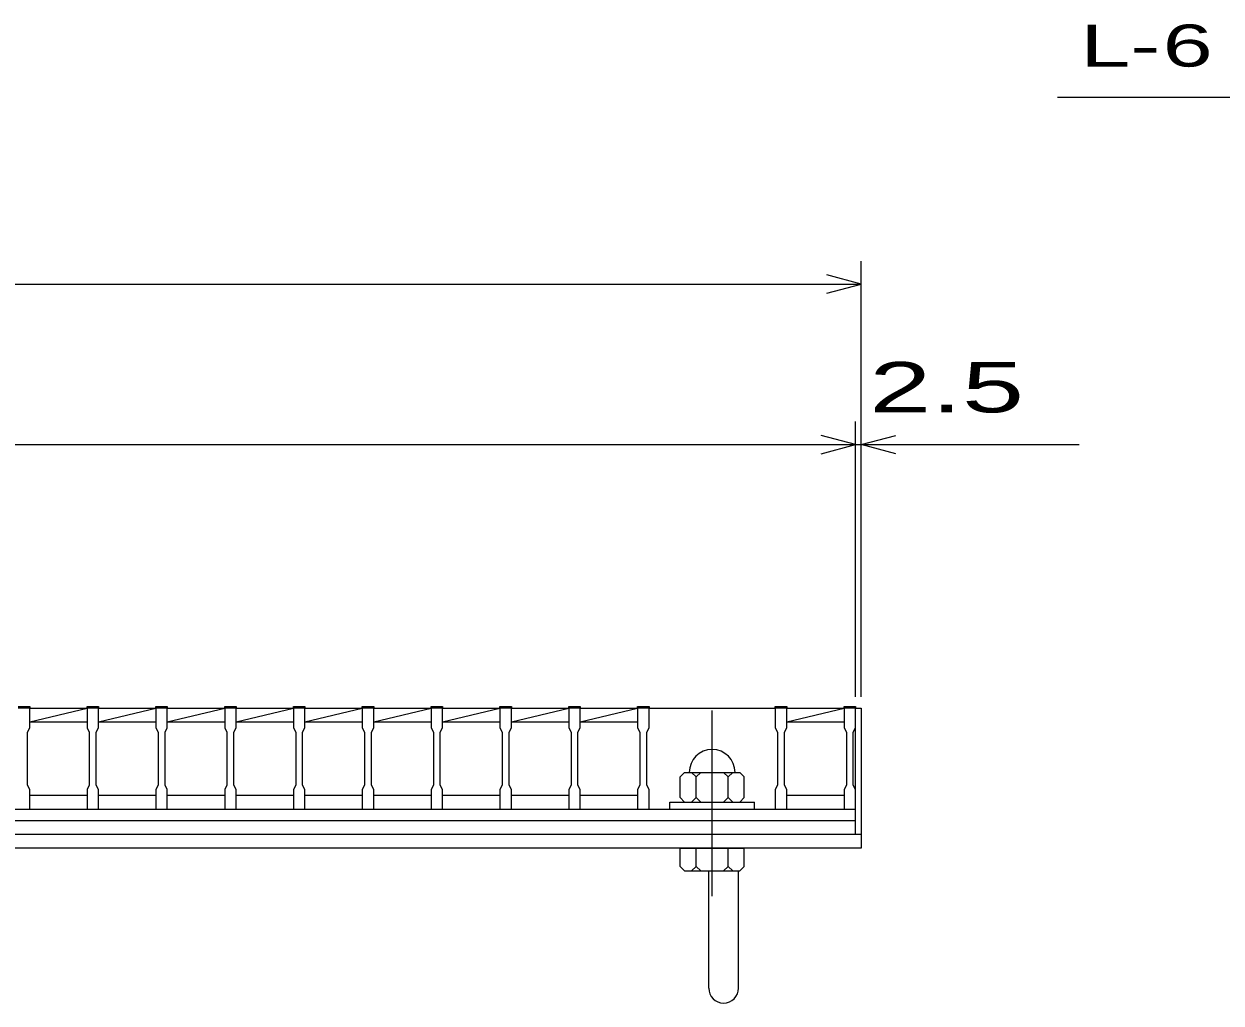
# Model space of a CAD drawing. Units: millimetres, scale not verified. Extents: x -1820 to 1731, y -1282 to 1054.
# Drawn here: x -716 to -194, y -651 to -224 of the extents above; entities that cross this region are included whole.
import ezdxf
from ezdxf.enums import TextEntityAlignment as Align

# ---------------------------------------------------------------- set-up
doc = ezdxf.new("R2010")
doc.units = ezdxf.units.MM
doc.header["$LTSCALE"] = 10
doc.linetypes.add('CHAIN', pattern=[18.5, 12, -1.5, 3.5, -1.5])
for name, color, linetype, lineweight in [('16', 3, 'Continuous', 25), ('19', 6, 'Continuous', 25), ('22', 4, 'Continuous', 25)]:
    doc.layers.add(name, color=color, linetype=linetype, lineweight=lineweight)
doc.styles.add('ベクトル', font='')
doc.styles.get('ベクトル').set_extended_font_data('ベクトル')

msp = doc.modelspace()

# ---------------------------------------------------------------- linework, layer by layer
at = {"layer": '16'}
for p, q in [((-718, -521.8), (-713, -521.8)), ((-713, -521.8), (-713, -522.5)), ((-688, -522.5), (-688, -521.8)), ((-688, -521.8), (-683, -521.8)), ((-683, -521.8), (-683, -522.5)), ((-658, -522.5), (-658, -521.8)), ((-658, -521.8), (-653, -521.8)), ((-653, -521.8), (-653, -522.5)), ((-628, -522.5), (-628, -521.8)), ((-628, -521.8), (-623, -521.8)), ((-623, -521.8), (-623, -522.5)), ((-598, -522.5), (-598, -521.8)), ((-598, -521.8), (-593, -521.8)), ((-593, -521.8), (-593, -522.5)), ((-568, -522.5), (-568, -521.8)), ((-568, -521.8), (-563, -521.8)), ((-563, -521.8), (-563, -522.5)), ((-538, -522.5), (-538, -521.8)), ((-538, -521.8), (-533, -521.8)), ((-533, -521.8), (-533, -522.5)), ((-508, -522.5), (-508, -521.8)), ((-508, -521.8), (-503, -521.8)), ((-503, -521.8), (-503, -522.5)), ((-478, -522.5), (-478, -521.8)), ((-478, -521.8), (-473, -521.8)), ((-473, -521.8), (-473, -522.5)), ((-448, -522.5), (-448, -521.8)), ((-448, -521.8), (-443, -521.8)), ((-443, -521.8), (-443, -522.5)), ((-388, -522.5), (-388, -521.8)), ((-388, -521.8), (-383, -521.8)), ((-383, -521.8), (-383, -522.5)), ((-358, -522.5), (-358, -521.8)), ((-358, -521.8), (-353, -521.8)), ((-353, -521.8), (-353, -522.5)), ((-713, -522.5), (-718, -522.5)), ((-713, -531), (-713, -522.5)), ((-713, -522.5), (-688, -522.5)), ((-713, -528.5), (-688, -522.5)), ((-688, -522.5), (-688, -531)), ((-683, -522.5), (-688, -522.5)), ((-683, -531), (-683, -522.5)), ((-683, -522.5), (-658, -522.5)), ((-683, -528.5), (-658, -522.5)), ((-658, -522.5), (-658, -531)), ((-653, -522.5), (-658, -522.5)), ((-653, -531), (-653, -522.5)), ((-653, -522.5), (-628, -522.5)), ((-653, -528.5), (-628, -522.5)), ((-628, -522.5), (-628, -531)), ((-623, -522.5), (-628, -522.5)), ((-623, -531), (-623, -522.5)), ((-623, -522.5), (-598, -522.5)), ((-623, -528.5), (-598, -522.5)), ((-598, -522.5), (-598, -531)), ((-593, -522.5), (-598, -522.5)), ((-593, -531), (-593, -522.5)), ((-593, -522.5), (-568, -522.5)), ((-593, -528.5), (-568, -522.5)), ((-568, -522.5), (-568, -531)), ((-563, -522.5), (-568, -522.5)), ((-563, -531), (-563, -522.5)), ((-563, -522.5), (-538, -522.5)), ((-563, -528.5), (-538, -522.5)), ((-538, -522.5), (-538, -531)), ((-533, -522.5), (-538, -522.5)), ((-533, -531), (-533, -522.5)), ((-533, -522.5), (-508, -522.5)), ((-533, -528.5), (-508, -522.5)), ((-508, -522.5), (-508, -531)), ((-503, -522.5), (-508, -522.5)), ((-503, -531), (-503, -522.5)), ((-503, -522.5), (-478, -522.5)), ((-503, -528.5), (-478, -522.5)), ((-478, -522.5), (-478, -531)), ((-473, -522.5), (-478, -522.5)), ((-473, -531), (-473, -522.5)), ((-473, -522.5), (-448, -522.5)), ((-473, -528.5), (-448, -522.5)), ((-448, -522.5), (-448, -531)), ((-443, -522.5), (-448, -522.5)), ((-443, -531), (-443, -522.5)), ((-443, -522.5), (-388, -522.5)), ((-388, -522.5), (-388, -531)), ((-383, -522.5), (-388, -522.5)), ((-383, -531), (-383, -522.5)), ((-383, -522.5), (-358, -522.5)), ((-383, -528.5), (-358, -522.5)), ((-358, -522.5), (-358, -531)), ((-353, -522.5), (-358, -522.5)), ((-353, -531), (-353, -522.5)), ((-353, -560.5), (-353, -522.5)), ((-714, -533), (-713, -531)), ((-713, -528.5), (-688, -528.5)), ((-688, -531), (-687, -533)), ((-684, -533), (-683, -531)), ((-683, -528.5), (-658, -528.5)), ((-658, -531), (-657, -533)), ((-654, -533), (-653, -531)), ((-653, -528.5), (-628, -528.5)), ((-628, -531), (-627, -533)), ((-624, -533), (-623, -531)), ((-623, -528.5), (-598, -528.5)), ((-598, -531), (-597, -533)), ((-594, -533), (-593, -531)), ((-593, -528.5), (-568, -528.5)), ((-568, -531), (-567, -533)), ((-564, -533), (-563, -531)), ((-563, -528.5), (-538, -528.5)), ((-538, -531), (-537, -533)), ((-534, -533), (-533, -531)), ((-533, -528.5), (-508, -528.5)), ((-508, -531), (-507, -533)), ((-504, -533), (-503, -531)), ((-503, -528.5), (-478, -528.5)), ((-478, -531), (-477, -533)), ((-474, -533), (-473, -531)), ((-473, -528.5), (-448, -528.5)), ((-448, -531), (-447, -533)), ((-444, -533), (-443, -531)), ((-388, -531), (-387, -533)), ((-384, -533), (-383, -531)), ((-383, -528.5), (-358, -528.5)), ((-358, -531), (-357, -533)), ((-354, -533), (-353, -531)), ((-714, -556), (-714, -533)), ((-687, -533), (-687, -556)), ((-684, -556), (-684, -533)), ((-657, -533), (-657, -556)), ((-654, -556), (-654, -533)), ((-627, -533), (-627, -556)), ((-624, -556), (-624, -533)), ((-597, -533), (-597, -556)), ((-594, -556), (-594, -533)), ((-567, -533), (-567, -556)), ((-564, -556), (-564, -533)), ((-537, -533), (-537, -556)), ((-534, -556), (-534, -533)), ((-507, -533), (-507, -556)), ((-504, -556), (-504, -533)), ((-477, -533), (-477, -556)), ((-474, -556), (-474, -533)), ((-447, -533), (-447, -556)), ((-444, -556), (-444, -533)), ((-387, -533), (-387, -556)), ((-384, -556), (-384, -533)), ((-357, -533), (-357, -556)), ((-354, -556), (-354, -533)), ((-427.5, -550.5), (-429.5, -552.5)), ((-429.5, -561.5), (-429.5, -552.5)), ((-427.5, -550.5), (-403.5, -550.5)), ((-422.5, -552.5), (-424.5, -550.5)), ((-422.5, -552.5), (-420.5, -550.5)), ((-422.5, -561.5), (-422.5, -552.5)), ((-408.5, -552.5), (-410.5, -550.5)), ((-408.5, -552.5), (-406.5, -550.5)), ((-408.5, -561.5), (-408.5, -552.5)), ((-401.5, -552.5), (-403.5, -550.5)), ((-401.5, -561.5), (-401.5, -552.5)), ((-713, -558), (-714, -556)), ((-713, -566.5), (-713, -558)), ((-687, -556), (-688, -558)), ((-688, -558), (-688, -566.5)), ((-683, -558), (-684, -556)), ((-683, -566.5), (-683, -558)), ((-657, -556), (-658, -558)), ((-658, -558), (-658, -566.5)), ((-653, -558), (-654, -556)), ((-653, -566.5), (-653, -558)), ((-627, -556), (-628, -558)), ((-628, -558), (-628, -566.5)), ((-623, -558), (-624, -556)), ((-623, -566.5), (-623, -558)), ((-597, -556), (-598, -558)), ((-598, -558), (-598, -566.5)), ((-593, -558), (-594, -556)), ((-593, -566.5), (-593, -558)), ((-567, -556), (-568, -558)), ((-568, -558), (-568, -566.5)), ((-563, -558), (-564, -556)), ((-563, -566.5), (-563, -558)), ((-537, -556), (-538, -558)), ((-538, -558), (-538, -566.5)), ((-533, -558), (-534, -556)), ((-533, -566.5), (-533, -558)), ((-507, -556), (-508, -558)), ((-508, -558), (-508, -566.5)), ((-503, -558), (-504, -556)), ((-503, -566.5), (-503, -558)), ((-477, -556), (-478, -558)), ((-478, -558), (-478, -566.5)), ((-473, -558), (-474, -556)), ((-473, -566.5), (-473, -558)), ((-447, -556), (-448, -558)), ((-448, -558), (-448, -566.5)), ((-443, -558), (-444, -556)), ((-443, -566.5), (-443, -558)), ((-387, -556), (-388, -558)), ((-388, -558), (-388, -566.5)), ((-383, -558), (-384, -556)), ((-383, -566.5), (-383, -558)), ((-357, -556), (-358, -558)), ((-358, -558), (-358, -566.5)), ((-353, -558), (-354, -556)), ((-353, -566.5), (-353, -558)), ((-713, -560.5), (-688, -560.5)), ((-683, -560.5), (-658, -560.5)), ((-653, -560.5), (-628, -560.5)), ((-623, -560.5), (-598, -560.5)), ((-593, -560.5), (-568, -560.5)), ((-563, -560.5), (-538, -560.5)), ((-533, -560.5), (-508, -560.5)), ((-503, -560.5), (-478, -560.5)), ((-473, -560.5), (-448, -560.5)), ((-434, -566.5), (-434, -563.5)), ((-434, -563.5), (-397, -563.5)), ((-429.5, -561.5), (-427.5, -563.5)), ((-424.5, -563.5), (-422.5, -561.5)), ((-422.5, -561.5), (-420.5, -563.5)), ((-410.5, -563.5), (-408.5, -561.5)), ((-408.5, -561.5), (-406.5, -563.5)), ((-403.5, -563.5), (-401.5, -561.5)), ((-397, -566.5), (-397, -563.5)), ((-383, -560.5), (-358, -560.5)), ((-1348, -566.5), (-353, -566.5)), ((-718, -566.5), (-713, -566.5)), ((-688, -566.5), (-683, -566.5)), ((-658, -566.5), (-653, -566.5)), ((-628, -566.5), (-623, -566.5)), ((-598, -566.5), (-593, -566.5)), ((-568, -566.5), (-563, -566.5)), ((-538, -566.5), (-533, -566.5)), ((-508, -566.5), (-503, -566.5)), ((-478, -566.5), (-473, -566.5)), ((-448, -566.5), (-443, -566.5)), ((-443, -566.5), (-388, -566.5)), ((-434, -566.5), (-397, -566.5)), ((-388, -566.5), (-383, -566.5)), ((-358, -566.5), (-353, -566.5)), ((-353, -571.5), (-353, -566.5)), ((-1348, -571.5), (-353, -571.5)), ((-353, -577.5), (-353, -571.5)), ((-1348, -577.5), (-353, -577.5))]:
    msp.add_line(p, q, dxfattribs=at)
at = {"layer": '16', "linetype": 'CHAIN'}
msp.add_line((-415.5, -604.5), (-415.5, -523.5), dxfattribs=at)
at = {"layer": '16'}
msp.add_arc((-415.5, -550.5), 10, 0, 180, dxfattribs=at)
at = {"layer": '19'}
for p, q in [((-353, -522.5), (-350.5, -522.5)), ((-350.5, -522.5), (-350.5, -577.5)), ((-1350.5, -577.5), (-350.5, -577.5)), ((-350.5, -577.5), (-350.5, -583.5)), ((-350.5, -583.5), (-1350.5, -583.5)), ((-429.5, -591.5), (-429.5, -583.5)), ((-429.5, -583.5), (-401.5, -583.5)), ((-422.5, -591.5), (-422.5, -583.5)), ((-408.5, -591.5), (-408.5, -583.5)), ((-401.5, -591.5), (-401.5, -583.5)), ((-429.5, -591.5), (-427.5, -593.5)), ((-427.5, -593.5), (-403.5, -593.5)), ((-422.5, -591.5), (-424.5, -593.5)), ((-420.5, -593.5), (-422.5, -591.5)), ((-417, -644.61), (-417, -593.5)), ((-408.5, -591.5), (-410.5, -593.5)), ((-406.5, -593.5), (-408.5, -591.5)), ((-404, -644.61), (-404, -593.5)), ((-403.5, -593.5), (-401.5, -591.5))]:
    msp.add_line(p, q, dxfattribs=at)
msp.add_arc((-410.5, -644.61), 6.5, 180, 0, dxfattribs=at)
at = {"layer": '22'}
for p, q in [((-265, -256), (-65, -256)), ((-350.5, -517.5), (-350.5, -327.5)), ((-350.5, -337.5), (-365.5, -333.5)), ((-1350.5, -337.5), (-350.5, -337.5)), ((-365.5, -341.5), (-350.5, -337.5)), ((-353, -517.5), (-353, -397.5)), ((-350.5, -517.5), (-350.5, -397.5)), ((-353, -407.5), (-368, -403.5)), ((-350.5, -407.5), (-335.5, -403.5)), ((-1348, -407.5), (-353, -407.5)), ((-368, -411.5), (-353, -407.5)), ((-353, -407.5), (-350.5, -407.5)), ((-335.5, -411.5), (-350.5, -407.5)), ((-350.5, -407.5), (-255.5, -407.5))]:
    msp.add_line(p, q, dxfattribs=at)

# ---------------------------------------------------------------- texts
at = {"layer": '22', "color": 2, "style": 'ベクトル'}
for s, height, width, p in [('L-', 18.33, 1.6, (-255, -233.5)), (' 6 ', 18.33, 1.6, (-230, -233.5)), (' 2.5 ', 21.99, 1.65, (-360.5, -382.5))]:
    msp.add_text(s, height=height, dxfattribs=dict(at, width=width)).set_placement(p, align=Align.MIDDLE_LEFT)

doc.saveas('drawing.dxf')
